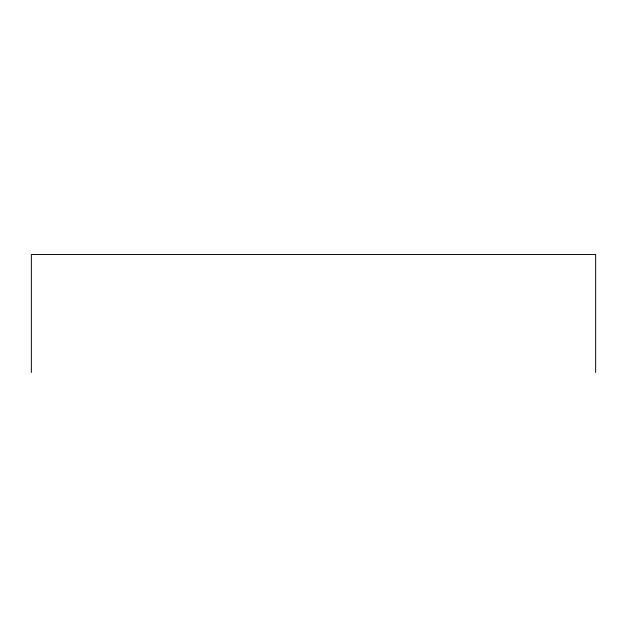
<?xml version="1.0" encoding="UTF-8"?>
<svg xmlns="http://www.w3.org/2000/svg" width="627" height="627" viewBox="0 0 627 627"><rect width="100%" height="100%" fill="white"/><g stroke="black" fill="none" stroke-linecap="round" stroke-linejoin="round"><path stroke-width="0.94" d="M595.65 372.477L595.65 254.523L31.35 254.523L31.35 372.477"/></g></svg>
